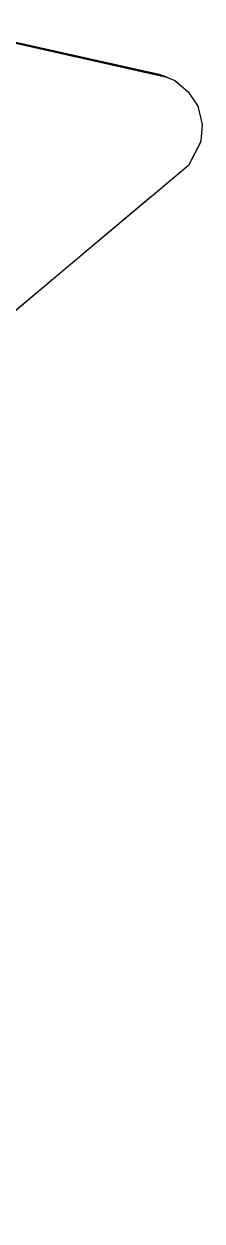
# Model space of a CAD drawing. Header units: metres. Extents: x 357879 to 358234, y 2285120 to 2285465.
# Drawn here: x 358043.5 to 358065.6, y 2285119.7 to 2285268.8 of the extents above; entities that cross this region are included whole.
import ezdxf

# ---------------------------------------------------------------- set-up
doc = ezdxf.new("R2010")
doc.units = ezdxf.units.M
for name, color, linetype in [('AREA-VERDE', 3, 'Continuous'), ('LOT-LOTES-IRREG', 30, 'Continuous'), ('POLIGONO', 5, 'Continuous')]:
    doc.layers.add(name, color=color, linetype=linetype)

msp = doc.modelspace()

# ---------------------------------------------------------------- linework, layer by layer
at = {"layer": 'AREA-VERDE'}
msp.add_lwpolyline([(358038.12, 2285267.38), (358061.26, 2285262.16), (358062.25, 2285261.76), (358062.46, 2285261.57), (358062.47, 2285261.57), (358062.47, 2285261.57), (358062.47, 2285261.57), (358062.47, 2285261.57), (358062.47, 2285261.57), (358062.48, 2285261.57), (358062.48, 2285261.57), (358062.48, 2285261.57), (358062.48, 2285261.57), (358062.48, 2285261.57), (358062.49, 2285261.57), (358062.49, 2285261.57), (358062.49, 2285261.57), (358062.49, 2285261.57), (358062.49, 2285261.57), (358062.49, 2285261.57), (358062.49, 2285261.57), (358062.49, 2285261.57), (358062.49, 2285261.57), (358062.49, 2285261.57), (358062.49, 2285261.57), (358062.49, 2285261.57), (358062.49, 2285261.57), (358062.49, 2285261.57), (358062.5, 2285261.57), (358062.5, 2285261.57), (358062.5, 2285261.57), (358062.5, 2285261.57), (358062.5, 2285261.57), (358063.93, 2285260.35), (358063.93, 2285260.34), (358063.93, 2285260.34), (358063.93, 2285260.34), (358063.93, 2285260.34), (358063.93, 2285260.34), (358063.93, 2285260.34), (358063.93, 2285260.34), (358063.93, 2285260.34), (358063.93, 2285260.34), (358063.93, 2285260.34), (358063.93, 2285260.34), (358063.93, 2285260.34), (358063.93, 2285260.34), (358063.93, 2285260.34), (358063.93, 2285260.34), (358063.93, 2285260.34), (358063.93, 2285260.34), (358063.93, 2285260.34), (358063.93, 2285260.34), (358063.93, 2285260.34), (358063.93, 2285260.34), (358063.93, 2285260.34), (358063.93, 2285260.34), (358063.93, 2285260.34), (358065.12, 2285258.56), (358065.12, 2285258.56), (358065.12, 2285258.56), (358065.12, 2285258.56), (358065.12, 2285258.56), (358065.12, 2285258.56), (358065.12, 2285258.56), (358065.12, 2285258.56), (358065.12, 2285258.56), (358065.12, 2285258.56), (358065.12, 2285258.56), (358065.12, 2285258.56), (358065.12, 2285258.56), (358065.12, 2285258.56), (358065.12, 2285258.56), (358065.12, 2285258.56), (358065.12, 2285258.56), (358065.12, 2285258.56), (358065.12, 2285258.56), (358065.12, 2285258.56), (358065.12, 2285258.56), (358065.12, 2285258.56), (358065.12, 2285258.56), (358065.12, 2285258.56), (358065.12, 2285258.56), (358065.12, 2285258.55), (358065.12, 2285258.55), (358065.12, 2285258.55), (358065.12, 2285258.55), (358065.12, 2285258.55), (358065.12, 2285258.55), (358065.12, 2285258.55), (358065.12, 2285258.55), (358065.64, 2285256.29), (358065.64, 2285256.29), (358065.64, 2285256.29), (358065.64, 2285256.29), (358065.64, 2285256.29), (358065.64, 2285256.29), (358065.64, 2285256.29), (358065.64, 2285256.29), (358065.64, 2285256.29), (358065.64, 2285256.29), (358065.64, 2285256.29), (358065.64, 2285256.29), (358065.64, 2285256.29), (358065.64, 2285256.29), (358065.64, 2285256.29), (358065.64, 2285256.29), (358065.64, 2285256.29), (358065.64, 2285256.29), (358065.64, 2285256.29), (358065.64, 2285256.29), (358065.64, 2285256.29), (358065.64, 2285256.29), (358065.64, 2285256.29), (358065.64, 2285256.29), (358065.64, 2285256.29), (358065.51, 2285254.15), (358065.51, 2285254.15), (358065.51, 2285254.15), (358065.51, 2285254.15), (358065.51, 2285254.15), (358065.51, 2285254.15), (358065.51, 2285254.15), (358065.51, 2285254.15), (358065.51, 2285254.15), (358065.51, 2285254.15), (358065.51, 2285254.15), (358065.51, 2285254.15), (358065.51, 2285254.15), (358065.51, 2285254.15), (358065.51, 2285254.15), (358065.51, 2285254.15), (358065.51, 2285254.15), (358065.51, 2285254.15), (358065.51, 2285254.14), (358065.51, 2285254.14), (358065.51, 2285254.14), (358065.51, 2285254.14), (358065.51, 2285254.14), (358065.51, 2285254.14), (358065.51, 2285254.14), (358065.51, 2285254.14), (358065.51, 2285254.14), (358065.51, 2285254.14), (358065.51, 2285254.14), (358065.51, 2285254.14), (358065.51, 2285254.14), (358065.51, 2285254.14), (358065.51, 2285254.14), (358063.95, 2285251.17), (358063.95, 2285251.17), (358063.95, 2285251.17), (358063.95, 2285251.17), (358063.95, 2285251.17), (358063.95, 2285251.17), (358063.95, 2285251.17), (358063.95, 2285251.17), (358063.95, 2285251.17), (358063.95, 2285251.17), (358063.95, 2285251.17), (358063.95, 2285251.17), (358063.95, 2285251.17), (358063.95, 2285251.17), (358063.95, 2285251.17), (358063.94, 2285251.17), (358063.94, 2285251.16), (358063.94, 2285251.16), (358063.94, 2285251.16), (358063.94, 2285251.16), (358063.94, 2285251.16), (358063.94, 2285251.16), (358063.94, 2285251.16), (358063.94, 2285251.16), (358063.94, 2285251.16), (358063.94, 2285251.16), (358063.94, 2285251.16), (358063.94, 2285251.16), (358063.94, 2285251.16), (358063.94, 2285251.16), (358063.94, 2285251.16), (358063.94, 2285251.16), (358063.94, 2285251.16), (358059.26, 2285247.24), (358059.26, 2285247.24), (358059.26, 2285247.24), (358059.26, 2285247.24), (358059.26, 2285247.24), (358059.26, 2285247.24), (358059.26, 2285247.24), (358059.26, 2285247.24), (358059.26, 2285247.24), (358059.26, 2285247.24), (358059.26, 2285247.24), (358059.26, 2285247.24), (358059.26, 2285247.24), (358059.26, 2285247.24), (358059.26, 2285247.24), (358059.26, 2285247.24), (358059.26, 2285247.24), (358059.25, 2285247.24), (358059.25, 2285247.24), (358059.25, 2285247.24), (358059.25, 2285247.24), (358059.25, 2285247.24), (358059.24, 2285247.24), (358059.24, 2285247.24), (358059.24, 2285247.24), (358059.24, 2285247.24), (358059.24, 2285247.24), (358059.23, 2285247.24), (358059.23, 2285247.24), (358059.23, 2285247.24), (358035.2, 2285227.07)], dxfattribs=at)
at = {"layer": 'LOT-LOTES-IRREG'}
msp.add_lwpolyline([(357991.4, 2285277.95), (358060.31, 2285262.57), (358060.31, 2285262.57), (358060.31, 2285262.57), (358060.31, 2285262.56), (358060.31, 2285262.56), (358060.31, 2285262.56), (358060.31, 2285262.56), (358060.31, 2285262.56), (358060.31, 2285262.56), (358060.31, 2285262.56), (358060.31, 2285262.56), (358060.31, 2285262.56), (358060.31, 2285262.56), (358060.31, 2285262.56), (358060.31, 2285262.56), (358060.31, 2285262.56), (358060.31, 2285262.56), (358061.21, 2285262.2), (358061.21, 2285262.2), (358061.21, 2285262.2), (358061.21, 2285262.2), (358061.21, 2285262.2), (358061.21, 2285262.2), (358061.21, 2285262.2), (358061.21, 2285262.2), (358061.21, 2285262.2), (358061.22, 2285262.2), (358061.22, 2285262.2), (358061.22, 2285262.19), (358061.22, 2285262.19), (358061.22, 2285262.19), (358061.22, 2285262.19), (358061.22, 2285262.19), (358061.22, 2285262.19), (358061.21, 2285262.19), (358061.21, 2285262.19), (358061.21, 2285262.19), (358061.21, 2285262.19), (358061.21, 2285262.19), (358061.21, 2285262.19), (358061.21, 2285262.19), (358061.21, 2285262.19), (358061.21, 2285262.19), (358061.21, 2285262.19), (358061.21, 2285262.19), (358061.21, 2285262.19), (358061.21, 2285262.19), (358061.21, 2285262.19), (358061.21, 2285262.19), (358038.11, 2285267.4)], dxfattribs=at)
at = {"layer": 'POLIGONO'}
msp.add_lwpolyline([(357879.27, 2285124.57), (357941.62, 2285289.07), (358060.31, 2285262.56), (358062.26, 2285261.77), (358063.93, 2285260.34), (358065.12, 2285258.56), (358065.64, 2285256.29), (358065.51, 2285254.15), (358063.95, 2285251.16), (357910.51, 2285122.42), (357905.46, 2285119.92), (357901.33, 2285119.68), (357879.27, 2285124.57)], close=True, dxfattribs=at)

doc.saveas('drawing.dxf')
